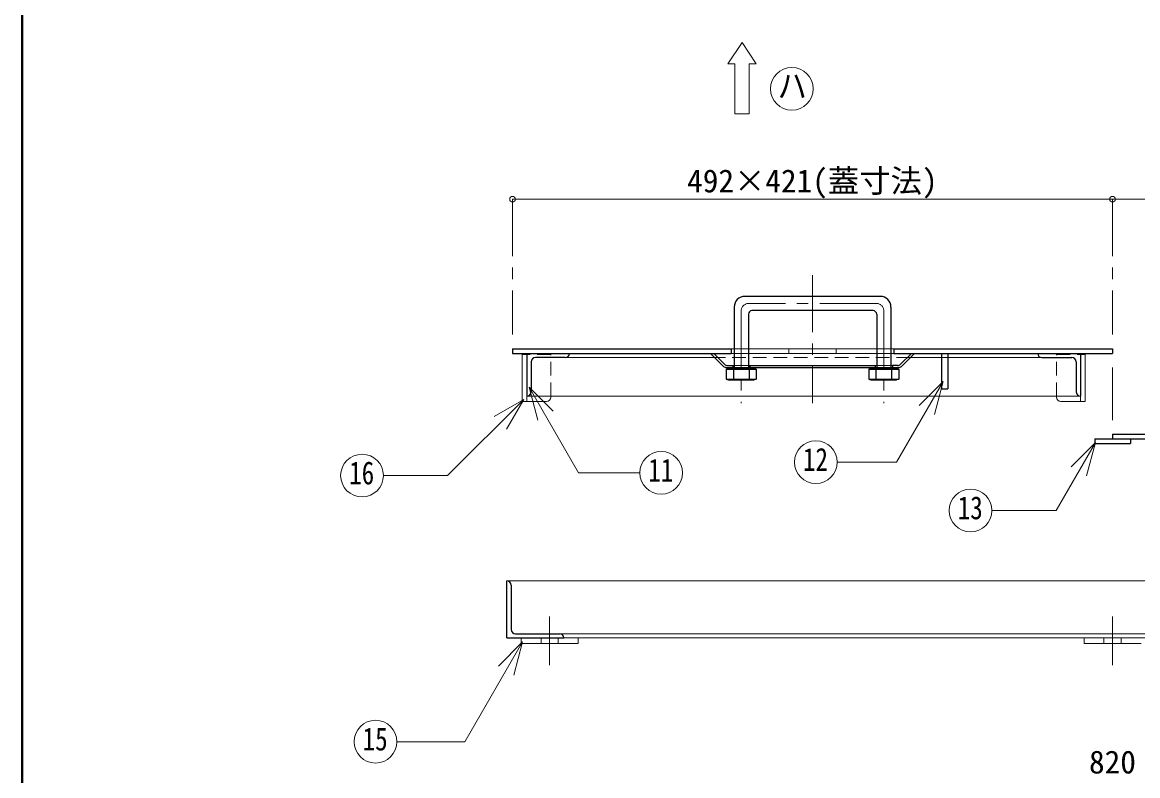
# Model space of a CAD drawing. Units: millimetres at full size, sheet at 1:8; details may follow other scales. Extents: x -1694 to 1546, y -1136 to 1112.
# Drawn here: x -1694 to -912, y -64 to 465 of the extents above; entities that cross this region are included whole.
import ezdxf
from ezdxf.enums import TextEntityAlignment as Align

# ---------------------------------------------------------------- set-up
doc = ezdxf.new("R2010")
doc.units = ezdxf.units.MM
doc.header["$LTSCALE"] = 8
doc.header["$PDMODE"] = 32
doc.header["$PDSIZE"] = 4
doc.linetypes.add('CHAIN1', pattern=[8, 5, -1, 1, -1])
doc.linetypes.add('DASHED1', pattern=[1.8, 1.2, -0.6])
doc.layers.add('0-0_ﾚｲﾔ1', color=4, linetype='Continuous', lineweight=9)
doc.styles.add('ＭＳ ゴシック', font='')
doc.styles.get('ＭＳ ゴシック').set_extended_font_data('MS Gothic')

msp = doc.modelspace()

# ---------------------------------------------------------------- linework, layer by layer
at = {"layer": '0-0_ﾚｲﾔ1', "color": 1, "lineweight": 40}
msp.add_line((-1694.208, -1136.131), (-1694.208, 1111.869), dxfattribs=at)
at = {"layer": '0-0_ﾚｲﾔ1', "color": 7, "lineweight": 18}
for p, q in [((-1189.208, 450.869), (-1199.208, 435.869)), ((-1179.208, 435.869), (-1189.208, 450.869)), ((-1194.208, 435.869), (-1199.208, 435.869)), ((-1179.208, 435.869), (-1184.208, 435.869)), ((-1184.208, 435.869), (-1184.208, 400.869)), ((-1194.708, 235.869), (-1196.708, 235.869)), ((-1156.292, 235.869), (-1184.708, 235.869)), ((-1156.292, 235.869), (-1156.292, 232.669)), ((-1123.125, 235.869), (-1123.125, 232.669)), ((-1094.708, 235.869), (-1123.125, 235.869)), ((-1082.708, 235.869), (-1084.708, 235.869)), ((-1343.408, 231.869), (-1340.208, 231.869)), ((-1343.408, 231.869), (-1343.408, 198.869)), ((-1196.708, 232.669), (-1194.708, 232.669)), ((-1184.708, 232.669), (-1156.292, 232.669)), ((-1123.125, 232.669), (-1094.708, 232.669)), ((-1084.708, 232.669), (-1082.708, 232.669)), ((-948.508, 231.869), (-951.708, 231.869)), ((-948.508, 231.869), (-948.508, 198.869)), ((-1195.708, 224.169), (-1194.708, 224.169)), ((-1195.708, 222.669), (-1194.708, 222.669)), ((-1184.708, 224.169), (-1183.708, 224.169)), ((-1184.708, 222.669), (-1183.708, 222.669)), ((-1095.708, 224.169), (-1094.708, 224.169)), ((-1095.708, 222.669), (-1094.708, 222.669)), ((-1084.708, 224.169), (-1083.708, 224.169)), ((-1084.708, 222.669), (-1083.708, 222.669)), ((-1048.029, 213.021), (-1080.752, 156.344)), ((-1048.029, 213.021), (-1065, 196.051)), ((-1048.029, 213.021), (-1054.241, 189.839)), ((-1338.639, 208.979), (-1332.428, 185.797)), ((-1338.639, 208.979), (-1321.669, 192.008)), ((-1338.639, 208.979), (-1303.893, 148.796)), ((-1342.345, 200.299), (-1395.788, 146.856)), ((-1342.345, 200.299), (-1363.13, 188.299)), ((-1342.345, 200.299), (-1354.345, 179.515)), ((-1343.408, 198.869), (-1340.208, 198.869)), ((-1340.208, 202.669), (-1340.208, 198.869)), ((-951.708, 202.669), (-951.708, 198.869)), ((-948.508, 198.869), (-951.708, 198.869)), ((-941.231, 169.984), (-968.716, 122.379)), ((-941.231, 169.984), (-958.202, 153.013)), ((-941.231, 169.984), (-947.443, 146.802)), ((-1260.958, 148.796), (-1303.893, 148.796)), ((-1122.435, 156.344), (-1080.752, 156.344)), ((-1440.828, 146.856), (-1395.788, 146.856)), ((-1013.831, 122.379), (-968.716, 122.379)), ((-504.208, 72.869), (-1354.208, 72.869)), ((-1317.208, 35.869), (-541.208, 35.869)), ((-1314.208, 32.869), (-544.208, 32.869)), ((-1343.198, 30.038), (-1383.607, -39.953)), ((-1343.198, 30.038), (-1360.168, 13.067)), ((-1343.198, 30.038), (-1349.41, 6.856)), ((-1431.393, -39.953), (-1383.607, -39.953))]:
    msp.add_line(p, q, dxfattribs=at)
at = {"layer": '0-0_ﾚｲﾔ1'}
for p, q in [((-1350.208, 340.869), (-929.208, 340.869)), ((-508.208, 340.869), (-929.208, 340.869)), ((-1156.292, 235.869), (-1123.125, 235.869)), ((-1208.208, 229.669), (-1313.208, 229.669)), ((-1156.292, 232.669), (-1123.125, 232.669)), ((-1049.208, 229.669), (-1071.208, 229.669)), ((-978.708, 229.669), (-1044.708, 229.669)), ((-1340.208, 202.669), (-951.708, 202.669)), ((-1326.408, 198.869), (-1340.208, 198.869)), ((-1323.408, 201.869), (-1323.408, 202.669)), ((-968.508, 201.869), (-968.508, 202.669)), ((-965.508, 198.869), (-951.708, 198.869)), ((-1344.208, 28.869), (-1344.208, 32.869)), ((-1304.208, 28.869), (-1304.208, 32.869)), ((-949.208, 28.869), (-949.208, 32.869)), ((-1344.208, 28.869), (-1304.208, 28.869)), ((-949.208, 28.869), (-909.208, 28.869))]:
    msp.add_line(p, q, dxfattribs=at)
at = {"layer": '0-0_ﾚｲﾔ1', "linetype": 'CHAIN1'}
for p, q in [((-1350.208, 340.869), (-1350.208, 245.869)), ((-929.208, 340.869), (-929.208, 245.869)), ((-1139.708, 287.669), (-1139.708, 197.669)), ((-1094.708, 267.669), (-1184.708, 267.669)), ((-1189.708, 262.669), (-1189.708, 197.669)), ((-1089.708, 262.669), (-1089.708, 197.669)), ((-929.208, 222.669), (-929.208, 185.869)), ((-1324.208, 13.869), (-1324.208, 47.869)), ((-929.208, 13.869), (-929.208, 47.869))]:
    msp.add_line(p, q, dxfattribs=at)
at = {"layer": '0-0_ﾚｲﾔ1', "color": 5, "lineweight": 25}
for p, q in [((-1092.208, 272.669), (-1187.208, 272.669)), ((-1194.708, 265.169), (-1194.708, 222.169)), ((-1184.708, 260.169), (-1184.708, 222.169)), ((-1097.208, 262.669), (-1182.208, 262.669)), ((-1094.708, 260.169), (-1094.708, 222.169)), ((-1084.708, 265.169), (-1084.708, 222.169)), ((-1350.208, 235.869), (-1350.208, 232.669)), ((-1082.708, 235.869), (-929.208, 235.869)), ((-929.208, 235.869), (-929.208, 232.669)), ((-1350.208, 232.669), (-1196.708, 232.669)), ((-1340.208, 232.669), (-1340.208, 202.669)), ((-1313.208, 229.669), (-1334.208, 229.669)), ((-1202.087, 223.548), (-1211.208, 232.669)), ((-1201.466, 225.048), (-1209.087, 232.669)), ((-1077.951, 225.048), (-1070.33, 232.669)), ((-1077.33, 223.548), (-1068.208, 232.669)), ((-1049.208, 232.669), (-1049.208, 207.669)), ((-1044.708, 232.669), (-1044.708, 207.669)), ((-978.708, 229.669), (-957.708, 229.669)), ((-951.708, 232.669), (-951.708, 202.669)), ((-1337.208, 226.669), (-1337.208, 205.669)), ((-1200.208, 221.669), (-1198.708, 222.169)), ((-1200.208, 221.669), (-1179.208, 221.669)), ((-1200.208, 221.669), (-1200.208, 214.669)), ((-1199.966, 222.669), (-1195.708, 222.669)), ((-1198.708, 222.169), (-1180.708, 222.169)), ((-1195.208, 221.669), (-1195.208, 214.669)), ((-1184.208, 221.669), (-1184.208, 214.669)), ((-1183.708, 224.169), (-1095.708, 224.169)), ((-1100.208, 221.669), (-1098.708, 222.169)), ((-1100.208, 221.669), (-1079.208, 221.669)), ((-1098.708, 222.169), (-1080.708, 222.169)), ((-1095.708, 224.169), (-1095.708, 222.669)), ((-1095.208, 221.669), (-1095.208, 214.669)), ((-1089.708, 222.169), (-1084.208, 221.669)), ((-1084.208, 221.669), (-1080.708, 222.169)), ((-954.708, 226.669), (-954.708, 205.669)), ((-1200.208, 214.669), (-1179.208, 214.669)), ((-1200.208, 214.669), (-1198.708, 214.169)), ((-1198.708, 214.169), (-1195.208, 214.669)), ((-1198.708, 214.169), (-1180.708, 214.169)), ((-1195.208, 214.669), (-1189.708, 214.169)), ((-1189.708, 214.169), (-1184.208, 214.669)), ((-1184.208, 214.669), (-1180.708, 214.169)), ((-1100.208, 214.669), (-1079.208, 214.669)), ((-1098.708, 214.169), (-1080.708, 214.169)), ((-1079.208, 214.669), (-1080.708, 214.169)), ((-1049.208, 207.669), (-1044.708, 207.669)), ((-941.708, 172.669), (-941.708, 169.469)), ((-941.708, 172.669), (-775.708, 172.669)), ((-929.208, 175.869), (-929.208, 172.669)), ((-929.208, 175.869), (-775.708, 175.869)), ((-916.708, 172.669), (-916.708, 169.469)), ((-941.708, 169.469), (-916.708, 169.469)), ((-1354.208, 32.869), (-1354.208, 72.869)), ((-1351.208, 69.869), (-1351.208, 38.869)), ((-1354.208, 32.869), (-1314.208, 32.869)), ((-1348.208, 35.869), (-1317.208, 35.869))]:
    msp.add_line(p, q, dxfattribs=at)
at = {"layer": '0-0_ﾚｲﾔ1', "linetype": 'DASHED1'}
for p, q in [((-1194.708, 235.869), (-1184.708, 235.869)), ((-1094.708, 235.869), (-1084.708, 235.869)), ((-1323.408, 231.869), (-1340.208, 231.869)), ((-1323.408, 202.669), (-1323.408, 231.869)), ((-1071.208, 229.669), (-1208.208, 229.669)), ((-1194.708, 232.669), (-1184.708, 232.669)), ((-1094.708, 232.669), (-1084.708, 232.669)), ((-1049.208, 229.669), (-1044.708, 229.669)), ((-968.508, 231.869), (-951.708, 231.869)), ((-968.508, 202.669), (-968.508, 231.869)), ((-1194.708, 224.169), (-1184.708, 224.169)), ((-1194.708, 222.669), (-1184.708, 222.669)), ((-1094.708, 224.169), (-1084.708, 224.169)), ((-1094.708, 222.669), (-1084.708, 222.669)), ((-1330.208, 28.869), (-1330.208, 32.869)), ((-1318.208, 28.869), (-1318.208, 32.869)), ((-935.208, 28.869), (-935.208, 32.869)), ((-923.208, 28.869), (-923.208, 32.869))]:
    msp.add_line(p, q, dxfattribs=at)
at = {"layer": '0-0_ﾚｲﾔ1', "color": 7, "lineweight": 18}
msp.add_lwpolyline([(-1194.208, 435.869), (-1194.208, 400.869), (-1184.208, 400.869)], dxfattribs=at)
at = {"layer": '0-0_ﾚｲﾔ1', "color": 5, "lineweight": 25}
for points in [[(-1350.208, 235.869), (-1196.708, 235.869), (-1196.708, 232.669)], [(-1082.708, 235.869), (-1082.708, 232.669), (-929.208, 232.669)], [(-1199.344, 224.169), (-1195.708, 224.169), (-1195.708, 222.669)], [(-1198.708, 222.169), (-1195.208, 221.669), (-1189.708, 222.169)], [(-1189.708, 222.169), (-1184.208, 221.669), (-1180.708, 222.169)], [(-1183.708, 224.169), (-1183.708, 222.669), (-1095.708, 222.669)], [(-1180.708, 222.169), (-1179.208, 221.669), (-1179.208, 214.669), (-1180.708, 214.169)], [(-1100.208, 221.669), (-1100.208, 214.669), (-1098.708, 214.169), (-1095.208, 214.669)], [(-1098.708, 222.169), (-1095.208, 221.669), (-1089.708, 222.169)], [(-1084.208, 221.669), (-1084.208, 214.669), (-1080.708, 214.169)], [(-1080.072, 224.169), (-1083.708, 224.169), (-1083.708, 222.669), (-1079.451, 222.669)], [(-1080.708, 222.169), (-1079.208, 221.669), (-1079.208, 214.669)], [(-1095.208, 214.669), (-1089.708, 214.169), (-1084.208, 214.669)]]:
    msp.add_lwpolyline(points, dxfattribs=at)
at = {"layer": '0-0_ﾚｲﾔ1', "color": 7, "lineweight": 18}
for centre in [(-1154.208, 418.369), (-1137.435, 156.344), (-1455.828, 146.856), (-1245.958, 148.796), (-1028.831, 122.379), (-1446.393, -39.953)]:
    msp.add_circle(centre, 15, dxfattribs=at)
at = {"layer": '0-0_ﾚｲﾔ1', "color": 5, "lineweight": 25}
for centre, radius, start, end in [((-1187.208, 265.169), 7.5, 90, 180), ((-1092.208, 265.169), 7.5, 0, 90), ((-1182.208, 260.169), 2.5, 90, 180), ((-1097.208, 260.169), 2.5, 0, 90), ((-1334.208, 226.669), 3, 90, 180), ((-1313.208, 232.669), 3, 270, 0), ((-978.708, 232.669), 3, 180, 270), ((-957.708, 226.669), 3, 0, 90), ((-1199.966, 225.669), 3, 225, 270), ((-1199.344, 227.169), 3, 225, 270), ((-1080.072, 227.169), 3, 270, 315), ((-1079.451, 225.669), 3, 270, 315), ((-1340.208, 205.669), 3, 270, 0), ((-951.708, 205.669), 3, 180, 270), ((-1354.208, 69.869), 3, 0, 90), ((-1348.208, 38.869), 3, 180, 270), ((-1317.208, 32.869), 3, 0, 90)]:
    msp.add_arc(centre, radius, start, end, dxfattribs=at)
at = {"layer": '0-0_ﾚｲﾔ1', "linetype": 'CHAIN1'}
for centre, start, end in [((-1184.708, 262.669), 90, 180), ((-1094.708, 262.669), 0, 90)]:
    msp.add_arc(centre, 5, start, end, dxfattribs=at)
at = {"layer": '0-0_ﾚｲﾔ1'}
for centre, start, end in [((-1326.408, 201.869), 270, 0), ((-965.508, 201.869), 180, 270)]:
    msp.add_arc(centre, 3, start, end, dxfattribs=at)
at = {"layer": '0-0_ﾚｲﾔ1', "color": 1}
for p in [(-1350.208, 340.869), (-929.208, 340.869)]:
    msp.add_point(p, dxfattribs=at)

# ---------------------------------------------------------------- texts
at = {"layer": '0-0_ﾚｲﾔ1', "color": 7, "style": 'ＭＳ ゴシック'}
for s, height, width, p in [('ハ', 17.6, 0.85, (-1164.208, 406.369)), ('12', 16.13, 0.8, (-1146.435, 145.344)), ('16', 16.13, 0.8, (-1464.828, 135.856)), ('11', 16.13, 0.8, (-1254.958, 137.796)), ('13', 16.13, 0.8, (-1037.831, 111.379)), ('15', 16.13, 0.8, (-1455.393, -50.953))]:
    msp.add_text(s, height=height, dxfattribs=dict(at, width=width)).set_placement(p, align=Align.BOTTOM_LEFT)
for s, p in [('492×421(蓋寸法)', (-1227.708, 340.869)), ('820', (-945.708, -67.131))]:
    msp.add_text(s, height=16.13, dxfattribs=at).set_placement(p, align=Align.BOTTOM_LEFT)

doc.saveas('drawing.dxf')
